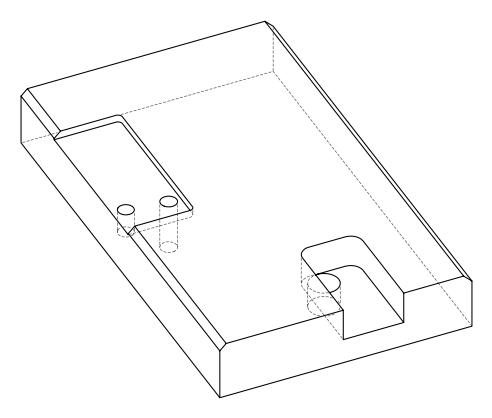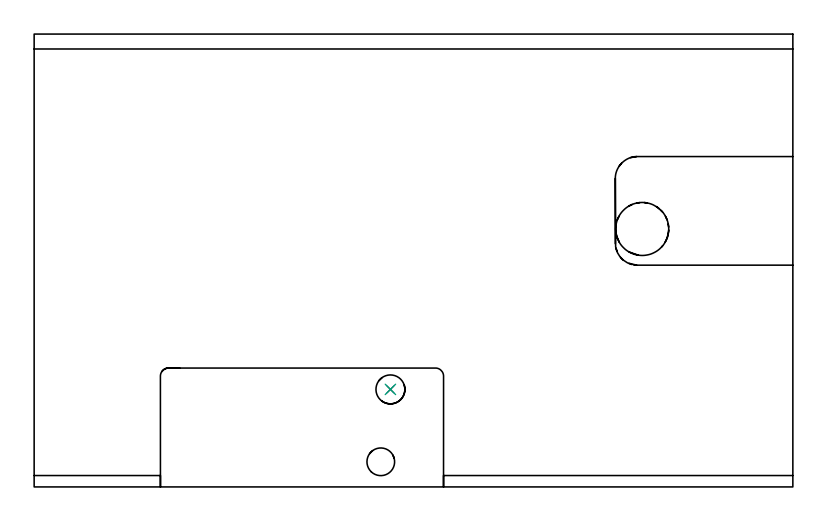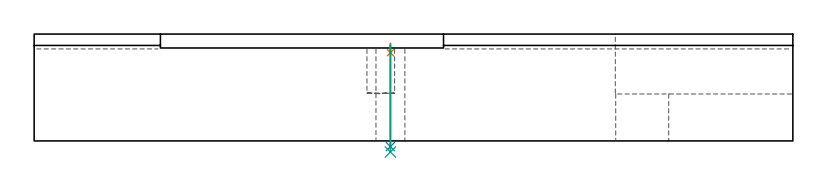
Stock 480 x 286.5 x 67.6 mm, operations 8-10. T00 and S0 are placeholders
(PLAN: 10 operations, 7 tool changes, 65 min)
(1 INDEXABLE_INSERT_DRILL_BLIND_HOLE_FROM_SOLID | STEP1POCKET | NXT0302_006 | 0.13 min | 8997 mm3)
(2 AREA_MILL | FG_CHAMFER_SURFACE | UGT0205_001 | 2.11 min | 2185 mm3)
(3 AREA_MILL_1 | FG_CHAMFER_SURFACE_1 | UGT0205_001 | 15.55 min | 21196 mm3)
(4 AREA_MILL_2 | FG_CHAMFER_SURFACE_2 | UGT0205_001 | 5.5 min | 5851 mm3)
(5 MILL_SLOT | SLOT_PARTIAL_RECTANGULAR | UGT0201_094 | Follow Part, ap 5, ae 75% | 9.22 min | 289297 mm3)
(6 MILL_SLOT_1 | SLOT_PARTIAL_RECTANGULAR_1 | UGT0201_128 | Follow Part, ap 2.5, ae 75% | 31.06 min | 116096 mm3)
(7 MILL_THROUGH_HOLE_FROM_SOLID_MATERIAL | STEP1HOLE_1 | UGT0201_018 | Circular | 0.85 min | 26176 mm3)
(8 SPOT_DRILL | STEP1HOLE | NXT0321_9005460120000 | 0.05 min | 176 mm3)
(9 DRILL_THROUGH_HOLE_INTO_CENTER | STEP1HOLE | NXT0301_087 | 0.26 min | 6016 mm3)
(10 DRILL_TO_ENLARGE_THROUGH_HOLE | STEP1HOLE | UGT0301_252 | 0.27 min | 9240 mm3)
(TOOL NXT0302_006 | Index. Insert Drill 17.5mm [880-D1750L25-05] | D17.5 PA176 FL88 Z2)
(TOOL UGT0205_001 | Chamfer Mill 20 x 3 x 45 deg. | D20 FL50 Z2)
(TOOL UGT0201_094 | End mill 20 mm | D20 FL38 Z4)
(TOOL UGT0201_128 | Carbide End Mill 10.0 | D10 FL15 Z4)
(TOOL UGT0201_018 | End mill 30 mm | D30 FL50 Z4)
(TOOL NXT0321_9005460120000 | NC Spot Drill, 142deg, 12mm, Carbide, Uncoated | D12 PA142 FL30 Z2)
(TOOL NXT0301_087 | Carbide Drill 11.6mm [860.1-1160-058A1-MM 2214] | D11.6 PA140 FL72 Z2)
(TOOL UGT0301_252 | Twist Drill 18.3 mm | D18.3 PA118 FL135 Z2)
(OP 8 SPOT_DRILL)
G17 G21 G94 G90
T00 M6
G54
G17 G0 G90 X225.4 Y61.7 S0 M3
G43 Z77.6 H0
G94 G81 G98 Z55.8 F250. R61.8
G80
M5
M2
(OP 9 DRILL_THROUGH_HOLE_INTO_CENTER)
G17 G21 G94 G90
T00 M6
G54
G17 G0 G90 X225.4 Y61.7 S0 M3
G43 Z77.6 H1
G94 G73 G98 Z-3.611 F250. Q10.402 R60.8
G80
M5
M2
(OP 10 DRILL_TO_ENLARGE_THROUGH_HOLE)
G17 G21 G94 G90
T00 M6
G54
G17 G0 G90 X225.4 Y61.7 S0 M3
G43 Z77.6 H0
G94 G73 G98 Z-6.998 F250. Q16.449 R60.8
G80
M5
M2
